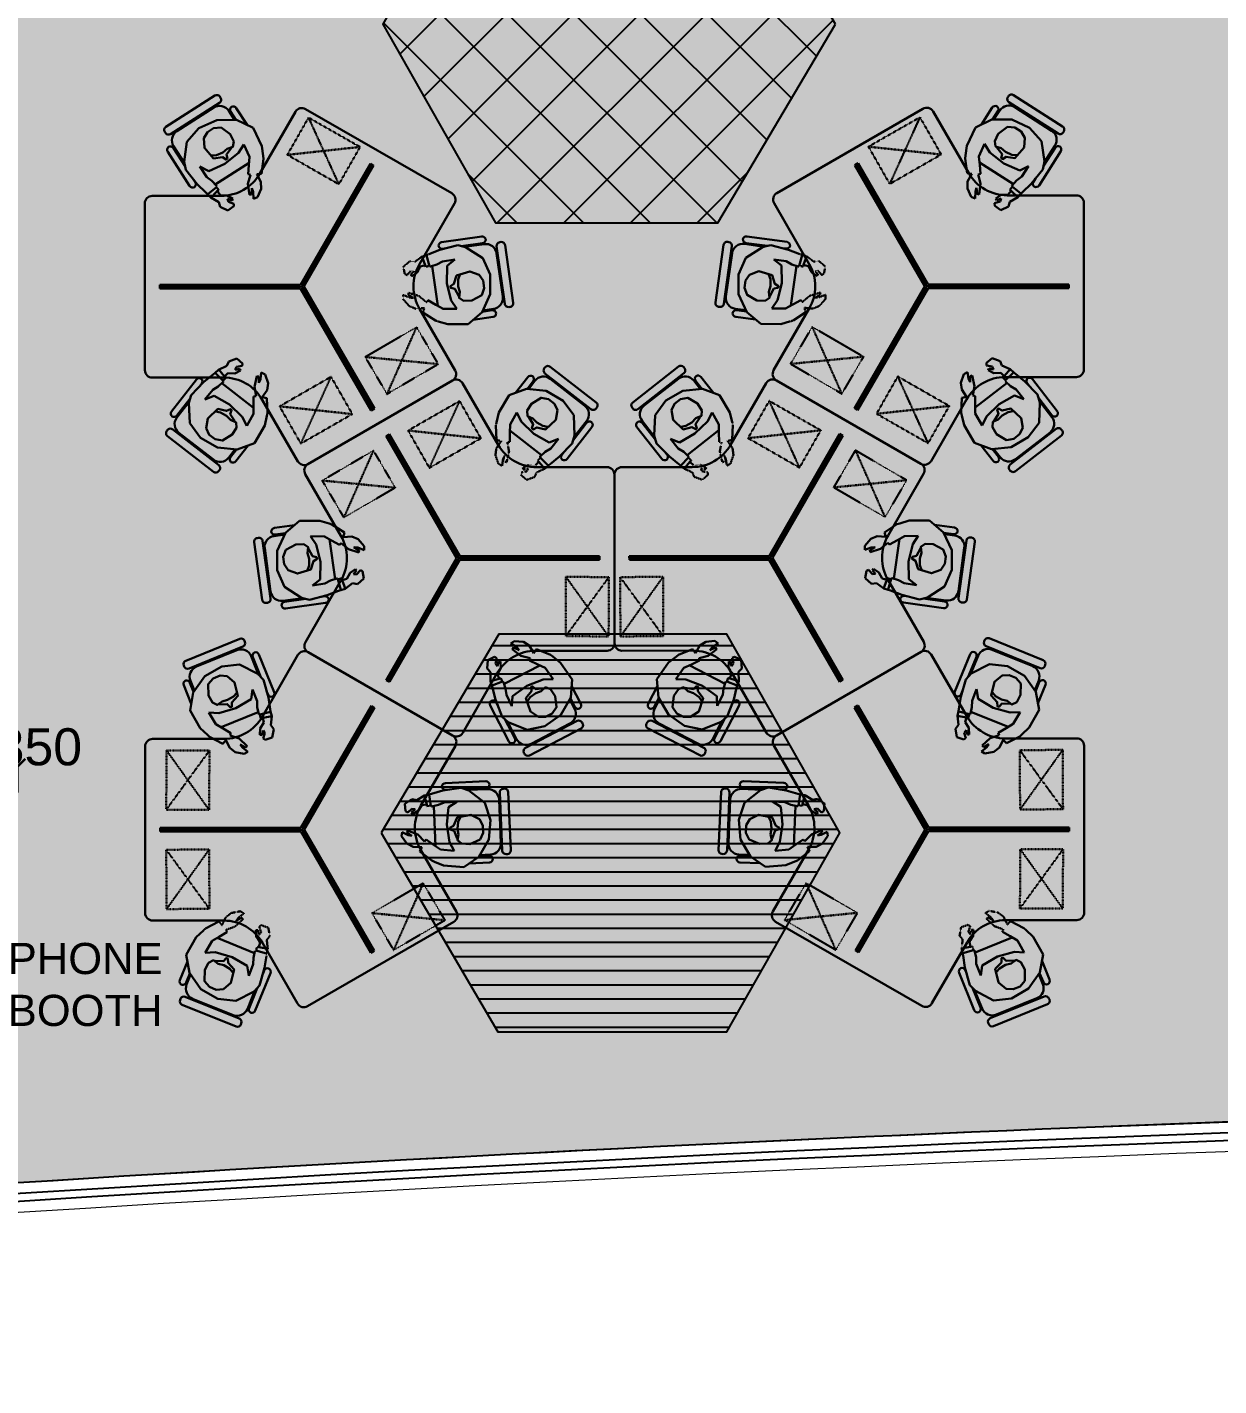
# Model space of a CAD drawing. Header units: millimetres. Extents: x 263321 to 4958806, y 33647 to 987811.
# Drawn here: x 2354315 to 2362348, y 454383 to 463543 of the extents above; entities that cross this region are included whole.
import ezdxf

# ---------------------------------------------------------------- set-up
doc = ezdxf.new("R2010")
doc.units = ezdxf.units.MM
doc.header["$PDMODE"] = 3
doc.linetypes.add('( Hidden )', pattern=[0.375, 0.25, -0.125])
doc.linetypes.add('HIDDEN2', pattern=[0.1875, 0.125, -0.0625])
for name, color, linetype, lineweight in [('A-FURN-MODULAR', 6, 'Continuous', 18), ('A-PLAN-THIN', 251, 'Continuous', 15), ('FURNITURE', 30, 'Continuous', 5)]:
    doc.layers.add(name, color=color, linetype=linetype, lineweight=lineweight)
for name, color, linetype in [('A-PLAN -GLASS FRAME', 4, 'Continuous'), ('CEILING TOA', 7, 'Continuous'), ('CH - MAN', 8, 'Continuous'), ('FLOORING TOA', 7, 'Continuous'), ('PARTITION DIM.', 250, 'Continuous'), ('TEXT', 250, 'Continuous')]:
    doc.layers.add(name, color=color, linetype=linetype)
doc.styles.add('ARIAL', font='arial.ttf')
doc.styles.get("Standard").update_dxf_attribs({"font": 'arial.ttf'})
doc.styles.add('TEXT @ 150', font='arial.ttf', dxfattribs={"height": 225})
doc.dimstyles.new('DIM @ 150', dxfattribs={"dimtxt": 225, "dimasz": 100, "dimexe": 1, "dimexo": 0, "dimgap": 0.5, "dimtad": 0, "dimdec": 0, "dimzin": 0, "dimdsep": 46, "dimtxsty": 'TEXT @ 150', "dimblk": 'ARCHTICK', "dimcen": -2, "dimclrd": 8, "dimclre": 8, "dimclrt": 7, "dimadec": 0, "dimazin": 0, "dimtfac": 1, "dimtdec": 0, "dimtofl": 0, "dimtmove": 0, "dimatfit": 3, "dimldrblk": 'OPEN90', "dimfxl": 1, "dimtolj": 1, "dimtzin": 0, "dimlwd": -1, "dimlwe": -1, "dimarcsym": 0})
pattern_1 = [(180, (13069.07824044768, -12114.1735275726), (-7.105427357601002e-15, -95.25), [])]

# ---------------------------------------------------------------- blocks, each defined once
blk = doc.blocks.new('bhguyfjhg')
at = {"layer": 'FURNITURE', "color": 20, "lineweight": 30}
for p, q in [((565286.3927634083, -8857.067467354704), (564312.2166484593, -9419.744903425686)), ((565595.0205767842, -9291.432760747848), (565354.6973533315, -8875.356276155217)), ((564534.0848333421, -9903.838230272522), (564293.9278306314, -9488.049527065363)), ((566328.0798385033, -9441.385174828582), (565854.8008680973, -9441.385316229658)), ((566378.07982716, -10628.88517582603), (566378.0798498467, -9491.385175825795)), ((564534.0849014235, -10203.93300143839), (564293.9285041641, -10619.72114135441)), ((565286.3934241161, -11250.70321928104), (564312.2173316119, -10688.02574435156)), ((566328.0798385034, -10678.88517482858), (565847.5812302125, -10678.88531786762)), ((565587.8010069376, -10828.83799122041), (565354.6980271132, -11232.41439183312))]:
    blk.add_line(p, q, dxfattribs=at)
at = {"layer": 'FURNITURE', "color": 8, "lineweight": 30, "ltscale": 5}
for p, q in [((565794.3340782146, -8833.963720481377), (565710.9833741977, -8940.71568071004)), ((565789.0916747449, -8914.342355317902), (565830.0666913952, -8861.863334301626)), ((565798.4183410597, -8915.259681463242), (565842.6561140388, -8858.601863903692)), ((566219.5088604226, -9050.763026811415), (565909.956861933, -8809.068382995436)), ((565945.949446912, -8845.886662057601), (566177.9665163544, -9027.04292411264)), ((564085.9171167344, -9850.391671309713), (564220.0927579686, -9831.946667318698)), ((564158.0515718996, -9886.236170334741), (564092.0911316313, -9895.303692374378)), ((564059.7944113736, -10326.93457485083), (564006.3088563026, -9937.861270681955)), ((564154.1595935229, -9894.761467756238), (564082.9468590149, -9904.551017931895)), ((564020.0639778958, -9987.478288694983), (564060.1527571819, -10279.09859246318)), ((566151.0788405695, -11037.01936424687, -0.0001192698382354587), (566088.6222569079, -10916.8424278982, -0.0001192698382354587)), ((566075.4385936154, -11006.94832309941, -0.0001192698382354587), (566108.5869659255, -11070.73134797253, -0.0001192698382354587)), ((566080.1490297246, -10998.84647247964, -0.0001192698382354587), (566110.8525442973, -11057.92518124357, -0.0001192698382354587)), ((565777.1897953064, -11333.63783380506, -0.0001192698382354587), (566125.6706170123, -11152.53052439587, -0.0001192698382354587)), ((566077.2242934058, -11169.96628006082, -0.0001192698382354587), (565816.0290841891, -11305.71079920023, -0.0001192698382354587))]:
    blk.add_line(p, q, dxfattribs=at)
at = {"layer": 'FURNITURE', "color": 8, "lineweight": 30}
for p, q in [((565599.06797604, -9073.596423439682, 0.0001189693810021384), (565668.8766223612, -8955.973178422078, 0.0001189588864999509)), ((565668.8766223612, -8955.973178422078, 0.0001189588864999509), (565784.9037010226, -8913.930446318118, 0.000119027852585102)), ((565784.9037010226, -8913.930446318118, 0.000119027852585102), (565917.3859202209, -8926.960761687951, 0.0001191409678287516)), ((565917.3859202209, -8926.960761687951, 0.0001191409678287516), (566031.885223156, -8993.455141478451, 0.0001192698297847907)), ((566031.885223156, -8993.455141478451, 0.0001192698297847907), (566103.8130381125, -9091.375802759081, 0.0001193823969872151)), ((565584.0901175102, -9258.841283875052, 0.0001190617309314971), (565579.3466798367, -9157.496996929636, 0.0001190008780992925)), ((565583.6911952232, -9139.014067171142, 0.0001191052269867234), (565599.06797604, -9073.596423439682, 0.0001189693810021384)), ((565673.5781923131, -9209.196801740443, 0.0001191052269867234), (565674.2096550384, -9153.36835896573, 0.0001190742949688228)), ((565720.1082359054, -9073.120126952184, 0.0001190657552378718), (565674.2096550384, -9153.36835896573, 0.0001190742949688228)), ((565750.0409158465, -9133.24545011972, 0.0001191235101609676), (565720.1082359054, -9073.120126952184, 0.0001190657552378718)), ((565835.4622691395, -9216.082938817795, 0.0001192383579189748), (565750.0409158465, -9133.24545011972, 0.0001191235101609676)), ((566103.8130381125, -9091.375802759081, 0.0001193823969872151), (566109.9599696503, -9229.112749748863, 0.0001194648626006185)), ((565673.5781923131, -9209.196801740443, 0.0001191052269867234), (565672.8850351574, -9270.47972951876, 0.0001191391810883396)), ((565938.9416057488, -9274.96568413009, 0.0001193541351773598), (565835.4622691395, -9216.082938817795, 0.0001192383579189748)), ((566001.0668245398, -9250.522434128914, 0.000119389974302956), (565948.204756836, -9316.187214773614, 0.0001191299761103312)), ((566109.9599696503, -9229.112749748863, 0.0001194648626006185), (566093.9571810637, -9281.55066005257, 0.0001194816124978364)), ((565878.0987168606, -9368.884077463299, 0.0001191052269867234), (565911.2817547859, -9338.471530603012, 0.0001190742949688228)), ((565948.204756836, -9316.187214773614, 0.0001191299761103312), (565911.2817547859, -9338.471530603012, 0.0001190742949688228)), ((566093.9571810637, -9281.55066005257, 0.0001194816124978364), (566007.7268289878, -9369.580690925475, 0.0001194623318668275)), ((565845.2611200939, -9428.310883995378, 0.0001193656841583302), (565868.9584344294, -9405.16540080309, 0.0001193715719645834)), ((565868.9584344294, -9405.16540080309, 0.0001193715719645834), (565860.0650193113, -9396.717071923194, 0.000119359714043065)), ((565944.3313053707, -9420.597721591359, 0.0001191052269867234), (566007.7268289878, -9369.580690925475, 0.0001194623318668275)), ((564159.7991956073, -9882.408037069486, 0.000119027852585102), (564104.5149262873, -10003.50707541453, 0.0001191409678287516)), ((564254.4373851736, -9803.202687622048, 0.0001189588864999509), (564159.7991956073, -9882.408037069486, 0.000119027852585102)), ((564391.2103741001, -9801.928179970477, 0.0001189693810021384), (564254.4373851736, -9803.202687622048, 0.0001189588864999509)), ((564455.4994197564, -9821.494275858626, 0.0001191052269867234), (564391.2103741001, -9801.928179970477, 0.0001189693810021384)), ((564473.6634783695, -9827.022429355653, 0.0001190008780992925), (564455.4994197564, -9821.494275858626, 0.0001189939394264079)), ((564558.9100082215, -9882.033281426877, 0.0001190617309314971), (564473.6634783695, -9827.022429355653, 0.0001190008780992925)), ((564548.4556912993, -9912.264718723949, 0.0001190902564412213), (564558.9100082215, -9882.033281426877, 0.0001190617309314971)), ((564366.9472609108, -9962.434056112543, 0.0001191235101609676), (564329.9951046278, -9906.348782104673, 0.0001190657552378718)), ((564329.9951046278, -9906.348782104673, 0.0001190657552378718), (564422.4400507617, -9906.973603078397, 0.0001190742949688228)), ((564395.66373182, -10077.90795546072, 0.0001192383579189748), (564366.9472609108, -9962.434056112543, 0.0001191235101609676)), ((564471.0304321754, -9934.472486725543, 0.0001191052269867234), (564422.4400507617, -9906.973603078397, 0.0001190742949688228)), ((564471.0304321754, -9934.472486725543, 0.0001191052269867234), (564524.3681340162, -9964.65803403384, 0.0001191391810883396)), ((564524.3681340162, -9964.65803403384, 0.0001191391810883396), (564535.2170718724, -9951.986156633357, 0.0001191277791196616)), ((564535.2170718724, -9951.986156633357, 0.0001191277791196616), (564584.1062291276, -9993.301803559763, 0.0001191721838122223)), ((564607.2338556813, -9907.721469577635, 0.000119090877838157), (564548.4556912993, -9912.264718723949, 0.0001190902564412213)), ((564650.6197320181, -9925.76891430677, 0.0001191121647901576), (564607.2338556813, -9907.721469577635, 0.000119090877838157)), ((564657.3068512394, -10001.71579403011, 0.0001191866531496483), (564621.9627998543, -9981.119888857706, 0.0001191635759073315)), ((564621.9627998543, -9981.119888857706, 0.0001191635759073315), (564647.2581188225, -9983.303354696603, 0.0001191678712439525)), ((564647.2581188225, -9983.303354696603, 0.0001191678712439525), (564690.4722444741, -10000.75136040756, 0.0001191885600614028)), ((564691.064853017, -9972.382916420698, 0.0001191610015741856), (564650.6197320181, -9925.76891430677, 0.0001191121647901576)), ((564690.4722444741, -10000.75136040756, 0.0001191885600614028), (564691.064853017, -9972.382916420698, 0.0001191610015741856)), ((564104.5149262873, -10003.50707541453, 0.0001191409678287516), (564104.4929703163, -10135.91399530275, 0.0001192698297847907)), ((564584.1062291276, -9993.301803559763, 0.0001191721838122223), (564654.1811955066, -10015.06999904686, 0.0001191993818328628)), ((564654.1811955066, -10015.06999904686, 0.0001191993818328628), (564657.3068512394, -10001.71579403011, 0.0001191866531496483)), ((564104.4929703163, -10135.91399530275, 0.0001192698297847907), (564153.0297574464, -10247.29732783115, 0.0001193823969872151)), ((564394.5960007947, -10196.96260993113, 0.0001193541351773598), (564395.66373182, -10077.90795546072, 0.0001192383579189748)), ((564595.3810729887, -10152.020192581, 0.0001193276224156245), (564574.2484804108, -10192.99142849259, 0.0001193656841583302)), ((564632.525568437, -10128.04102384369, 0.0001193074718447841), (564595.3810729887, -10152.020192581, 0.0001193276224156245)), ((564617.8682172295, -10161.79553523916, 0.0001193390655409118), (564639.3954040793, -10138.38388155843, 0.0001193181273587009)), ((564639.1072673945, -10163.67187043396, 0.0001193427139439836), (564617.8682172295, -10161.79553523916, 0.0001193390655409118)), ((564639.3954040793, -10138.38388155843, 0.0001193181273587009), (564632.525568437, -10128.04102384369, 0.0001193074718447841)), ((564665.0081773904, -10134.80504153483, 0.0001193168418202241), (564639.1072673945, -10163.67187043396, 0.0001193427139439836)), ((564679.9427017089, -10141.965977791, 0.0001193250924952799), (564665.0081773904, -10134.80504153483, 0.0001193168418202241)), ((564689.1912265234, -10191.46275835787, 0.0001193740582990075), (564679.9427017089, -10141.965977791, 0.0001193250924952799)), ((564153.0297574464, -10247.29732783115, 0.0001193823969872151), (564269.0388918762, -10321.8032474767, 0.0001194648626006185)), ((564342.2526427731, -10238.40157892741, 0.000119389974302956), (564425.5857597594, -10225.67942375084, 0.0001191299761103312)), ((564425.5857597594, -10225.67942375084, 0.0001191299761103312), (564463.4022571392, -10204.9475319339, 0.0001190742949688228)), ((564506.3682553268, -10191.5326144076, 0.0001191052269867234), (564463.4022571392, -10204.9475319339, 0.0001190742949688228)), ((564510.1899255277, -10191.22664748272, 0.0001193584704788542), (564505.6624188125, -10191.58912441926, 0.000119358434803375)), ((564511.6086839696, -10197.19355166075, 0.0001193643994417166), (564510.1899255277, -10191.22664748272, 0.0001193584704788542)), ((564539.4936643689, -10189.92106121941, 0.000119359714043065), (564511.6086839696, -10197.19355166075, 0.0001193643994417166)), ((564542.3311567543, -10201.85486741387, 0.0001193715719645834), (564539.4936643689, -10189.92106121941, 0.000119359714043065)), ((564574.2484804108, -10192.99142849259, 0.0001193656841583302), (564542.3311567543, -10201.85486741387, 0.0001193715719645834)), ((564562.4818871296, -10260.10353488196, 0.0001194299908551776), (564612.4061476308, -10223.62306506466, 0.0001193987699894318)), ((564612.4061476308, -10223.62306506466, 0.0001193987699894318), (564645.059447612, -10228.45495713735, 0.0001194062741860698)), ((564645.059447612, -10228.45495713735, 0.0001194062741860698), (564689.1912265234, -10191.46275835787, 0.0001193740582990075)), ((564269.0388918762, -10321.8032474767, 0.0001194648626006185), (564322.4192222648, -10334.3078069319, 0.0001194816124978364)), ((564322.4192222648, -10334.3078069319, 0.0001194816124978364), (564441.8531393467, -10303.96807382349, 0.0001194623318668275)), ((564517.8121703315, -10274.77979801828, 0.0001191052269867234), (564441.8531393467, -10303.96807382349, 0.0001194623318668275)), ((564517.8121703315, -10274.77979801828, 0.0001194404418050574), (564532.495388506, -10269.13757462217, 0.00011943621035886)), ((564532.495388506, -10269.13757462217, 0.00011943621035886), (564562.4818871296, -10260.10353488196, 0.0001194299908551776)), ((565679.0996367864, -10630.41074434528, -8.12697233878827e-08), (565701.9131412206, -10613.53876122017, -1.088282106051542e-07)), ((565701.9131412206, -10613.53876122017, -1.088282106051542e-07), (565763.3268793667, -10619.62364187604, -1.576649946331285e-07)), ((565763.3268793667, -10619.62364187604, -1.576649946331285e-07), (565803.121911275, -10644.61163823796, -1.789519466337376e-07)), ((565718.3061550672, -10655.60484054685, -1.019585408382122e-07), (565679.0996367864, -10630.41074434528, -8.12697233878827e-08)), ((565688.3770945452, -10668.30523504224, -7.044795192786623e-08), (565697.4718444486, -10658.03926993441, -8.317663514241635e-08)), ((565746.6273158155, -10712.92884952738, -9.764597256837671e-08), (565688.3770945452, -10668.30523504224, -7.044795192786623e-08)), ((565697.4718444486, -10658.03926993441, -8.317663514241635e-08), (565734.7013573424, -10674.99086714163, -1.062538774592536e-07)), ((565734.7013573424, -10674.99086714163, -1.062538774592536e-07), (565718.3061550672, -10655.60484054685, -1.019585408382122e-07)), ((565808.5943157473, -10728.96703201649, -1.420506651291497e-07), (565746.6273158155, -10712.92884952738, -9.764597256837671e-08)), ((565803.121911275, -10644.61163823796, -1.789519466337376e-07), (565833.3692271353, -10695.21414414584, -1.795733435694481e-07)), ((565833.3692271353, -10695.21414414584, -1.795733435694481e-07), (565852.0063626678, -10669.2162649536, -2.080988532936149e-07)), ((565852.0063626678, -10669.2162649536, -2.080988532936149e-07), (565946.1555418218, -10707.0196611241, -2.689516854981869e-07)), ((565946.1555418218, -10707.0196611241, -2.689516854981869e-07), (565961.1611757795, -10718.65256514354, -2.758903583828283e-07)), ((565519.4703833506, -10799.02198812785, 1.364444012790659e-07), (565524.170767161, -10741.62910466269, 1.042285142168334e-07)), ((565542.2780310326, -10822.88401628728, 1.289402046410555e-07), (565519.4703833506, -10799.02198812785, 1.364444012790659e-07)), ((565524.170767161, -10741.62910466269, 1.042285142168334e-07), (565569.9155150739, -10720.58428258938, 5.526271048916602e-08)), ((565569.9155150739, -10720.58428258938, 5.526271048916602e-08), (565584.3882333875, -10728.63781903638, 4.701203543334536e-08)), ((565584.3882333875, -10728.63781903638, 4.701203543334536e-08), (565575.7883602302, -10766.45571335894, 7.288415919287626e-08)), ((565575.7883602302, -10766.45571335894, 7.288415919287626e-08), (565589.5895860471, -10782.70822244626, 6.923575612107936e-08)), ((565610.5594225723, -10795.41628824291, 5.77926308337527e-08), (565589.3246553488, -10836.33466189308, 9.585437353950669e-08)), ((565589.5895860471, -10782.70822244626, 6.923575612107936e-08), (565596.2633228379, -10751.61181527446, 4.829757391023323e-08)), ((565596.2633228379, -10751.61181527446, 4.829757391023323e-08), (565608.6743788804, -10751.24434368871, 3.76420599933402e-08)), ((565608.6743788804, -10751.24434368871, 3.76420599933402e-08), (565610.5594225723, -10795.41628824291, 5.77926308337527e-08)), ((565804.5182078191, -10745.14297939627, -1.306486964510754e-07), (565808.5943157473, -10728.96703201649, -1.420506651291497e-07)), ((565859.9701165736, -10771.24208894954, -1.646027980673305e-07), (565804.5182078191, -10745.14297939627, -1.306486964510754e-07)), ((565859.9701165736, -10771.24208894954, -1.646027980673305e-07), (565910.4865299832, -10795.01824810123, -1.95534815967888e-07)), ((565964.4013819133, -10870.11583267176, -2.040745469189431e-07), (565910.4865299832, -10795.01824810123, -1.95534815967888e-07)), ((565961.1611757795, -10718.65256514354, -1.646027980673305e-07), (566014.2714363845, -10759.82553829486, -3.004487826523612e-07)), ((566014.2714363845, -10759.82553829486, -3.004487826523612e-07), (566092.2439738502, -10872.20328640752, -3.109432848398087e-07)), ((565541.3416265838, -10884.70941245556, 1.601610703868776e-07), (565542.2780310326, -10822.88401628728, 1.289402046410555e-07)), ((565551.2905609224, -10914.40491176536, 1.663805740692904e-07), (565541.3416265838, -10884.70941245556, 1.601610703868776e-07)), ((565589.3246553488, -10836.33466189308, 9.585437353950669e-08), (565600.5282682213, -10867.50764951855, 1.017421797927314e-07)), ((565600.5282682213, -10867.50764951855, 1.017421797927314e-07), (565611.9084837541, -10862.92968187481, 8.988425827428176e-08)), ((565611.9084837541, -10862.92968187481, 8.988425827428176e-08), (565622.0812561172, -10889.89217344276, 9.456965692588652e-08)), ((565622.0812561172, -10889.89217344276, 9.456965692588652e-08), (565627.7713718422, -10887.60319899512, 8.8640694063515e-08)), ((565627.7713718422, -10887.60319899512, 8.8640694063515e-08), (565630.0910096144, -10891.5081941539, 8.860501858425316e-08)), ((565629.729378999, -10890.89940694626, -1.646027980673305e-07), (565643.6005769719, -10933.72027661628, -1.95534815967888e-07)), ((565786.4292174322, -10915.62217541342, -3.147186581591663e-08), (565897.2745448138, -10872.35358946654, -1.463196238230749e-07)), ((565897.2745448138, -10872.35358946654, -1.463196238230749e-07), (565964.4013819133, -10870.11583267176, -2.040745469189431e-07)), ((566092.2439738502, -10872.20328640752, -3.109432848398087e-07), (566082.2641673293, -10995.20848047337, -2.419771996887211e-07)), ((565555.1674734696, -10929.64962002472, 1.706120202666892e-07), (565551.2905609224, -10914.40491176536, 1.663805740692904e-07)), ((565555.1674734696, -10929.64962002472, -1.646027980673305e-07), (565575.2234664283, -11008.51334412559, 1.925020820367598e-07)), ((565648.5244339347, -10976.56481471634, -1.398536744595481e-07), (565643.6005769719, -10933.72027661628, -1.95534815967888e-07)), ((565686.28092175, -11051.93529465934, 1.201445181652799e-07), (565648.5244339347, -10976.56481471634, -1.398536744595481e-07)), ((565689.8672232673, -10985.27080844762, 8.430539256902808e-08), (565786.4292174322, -10915.62217541342, -3.147186581591663e-08)), ((565619.4547347074, -11123.52879900485, 2.117827130456696e-07), (565575.2234664283, -11008.51334412559, 1.925020820367598e-07)), ((566082.2641673293, -10995.20848047337, -2.419771996887211e-07), (566015.3539758346, -11110.29259665171, -1.288619560391591e-07)), ((565660.4990959838, -11159.87689506193, 1.950328158277622e-07), (565619.4547347074, -11123.52879900485, 2.117827130456696e-07)), ((565788.3325533571, -11211.52821168979, 1.125672024244185e-07), (565660.4990959838, -11159.87689506193, 1.950328158277622e-07)), ((566015.3539758346, -11110.29259665171, -1.288619560391591e-07), (565907.2890067487, -11186.80112802424)), ((565907.2890067487, -11186.80112802424), (565788.3325533571, -11211.52821168979, 1.125672024244185e-07))]:
    blk.add_line(p, q, dxfattribs=at)
at = {"layer": 'FURNITURE', "color": 20, "linetype": 'HIDDEN2', "lineweight": 30, "ltscale": 0.3}
for p, q in [((565334.5530461194, -8995.599057189189), (565130.7478288788, -9445.499840754317)), ((564987.2325372685, -9194.01393614919), (565477.8054496372, -9246.62619154714)), ((564753.5681175195, -9328.977054661606), (564554.010007439, -9780.20470504323)), ((564408.1491873708, -9530.684175894596), (564899.6949671498, -9578.954539564205)), ((566340.1988553918, -10182.76693509123), (566049.2034127425, -10581.17590374779)), ((566338.2249377184, -10582.76206469978), (566050.6485803492, -10181.17886379175))]:
    blk.add_line(p, q, dxfattribs=at)
at = {"layer": 'FURNITURE', "color": 8, "linetype": '( Hidden )', "lineweight": 30, "ltscale": 2}
for p, q in [((565579.3466798367, -9157.496996929636, 0.0001190008780992925), (565583.6911952232, -9139.014067171142, 0.0001189939394264079)), ((565575.8374885498, -9360.11010008934, 0.0001191121647901576), (565582.0268917663, -9313.529677006649, 0.000119090877838157)), ((565582.0268917663, -9313.529677006649, 0.000119090877838157), (565615.4819575934, -9264.98822779581, 0.0001190902564412213)), ((565615.4819575934, -9264.98822779581, 0.0001190902564412213), (565584.0901175102, -9258.841283875052, 0.0001190617309314971)), ((565667.643572163, -9336.522386990255, 0.0001191721838122223), (565651.2643779332, -9408.049145928118, 0.0001191993818328628)), ((565672.8850351574, -9270.47972951876, 0.0001191391810883396), (565656.4781832662, -9273.49488133681, 0.0001191277791196616)), ((565656.4781832662, -9273.49488133681, 0.0001191277791196616), (565667.643572163, -9336.522386990255, 0.0001191721838122223)), ((565595.8259872966, -9418.497880690498, 0.0001191610015741856), (565575.8374885498, -9360.11010008934, 0.0001191121647901576)), ((565620.6530172317, -9432.236089588841, 0.0001191885600614028), (565595.8259872966, -9418.497880690498, 0.0001191610015741856)), ((565627.2744599702, -9386.105296671623, 0.0001191678712439525), (565620.6530172317, -9432.236089588841, 0.0001191885600614028)), ((565638.0933472045, -9363.13635320915, 0.0001191635759073315), (565627.2744599702, -9386.105296671623, 0.0001191678712439525)), ((565638.1472556742, -9404.043447606731, 0.0001191866531496483), (565638.0933472045, -9363.13635320915, 0.0001191635759073315)), ((565651.2643779332, -9408.049145928118, 0.0001191993818328628), (565638.1472556742, -9404.043447606731, 0.0001191866531496483)), ((565759.825518237, -9446.074104091385, 0.0001193074718447841), (565799.2187689663, -9426.002086943015, 0.0001193276224156245)), ((565799.2187689663, -9426.002086943015, 0.0001193276224156245), (565845.2611200939, -9428.310883995378, 0.0001193656841583302)), ((565860.0650193113, -9396.717071923194, 0.000119359714043065), (565880.3610789251, -9376.2590365028, 0.0001193643994417166)), ((565932.0766689902, -9430.459540287033, 0.00011943621035886), (565909.2017729692, -9451.84979754989, 0.0001194299908551776)), ((565944.3313053707, -9420.597721591359, 0.0001194404418050574), (565932.0766689902, -9430.459540287033, 0.00011943621035886)), ((565748.0464576615, -9494.069339293987, 0.0001193250924952799), (565749.3568289779, -9477.558677535504, 0.0001193168418202241)), ((565786.1989232315, -9526.930499782786, 0.0001193740582990075), (565748.0464576615, -9494.069339293987, 0.0001193250924952799)), ((565749.3568289779, -9477.558677535504, 0.0001193168418202241), (565787.3281833029, -9469.66391977924, 0.0001193427139439836)), ((565765.3176786331, -9457.209880743409, 0.0001193181273587009), (565759.825518237, -9446.074104091385, 0.0001193074718447841)), ((565796.3750088636, -9450.356593891047, 0.0001193390655409118), (565765.3176786331, -9457.209880743409, 0.0001193181273587009)), ((565840.3541446833, -9507.353761803592, 0.0001194062741860698), (565786.1989232315, -9526.930499782786, 0.0001193740582990075)), ((565787.3281833029, -9469.66391977924, 0.0001193427139439836), (565796.3750088636, -9450.356593891047, 0.0001193390655409118)), ((565852.5792297643, -9476.692182010273, 0.0001193987699894318), (565840.3541446833, -9507.353761803592, 0.0001194062741860698)), ((565909.2017729692, -9451.84979754989, 0.0001194299908551776), (565852.5792297643, -9476.692182010273, 0.0001193987699894318))]:
    blk.add_line(p, q, dxfattribs=at)
at = {"layer": 'FURNITURE', "color": 18, "lineweight": 30, "ltscale": 5, "true_color": 0x000000}
for p, q in [((564860.1422285568, -9218.749048974132), (564838.4938704468, -9231.252991998103)), ((564838.4969746066, -10876.519079427), (564860.1453322179, -10889.02302331454))]:
    blk.add_line(p, q, dxfattribs=at)
at = {"layer": 'FURNITURE', "color": 20, "lineweight": 30, "ltscale": 5}
for p, q in [((565313.6445615246, -10053.88543899986), (564838.4938918189, -9231.252979653655)), ((565328.079838628, -10053.88543572486), (564849.3180708739, -9225.001008141786)), ((565335.2951942637, -10041.3854340883), (564860.1422499287, -9218.749036629684)), ((565313.6445615246, -10053.88543899986), (564838.4969746064, -10876.519079427)), ((565328.079838628, -10053.8854357251), (564849.3211534119, -10882.77105137077)), ((565335.2951999353, -10066.3854340883), (564860.1453322178, -10889.02302331431)), ((566278.079838628, -10053.88519751513), (565328.079838628, -10053.8854357251)), ((566278.079838877, -10041.38519751537), (565335.2951942637, -10041.3854340883)), ((566278.0798383785, -10066.38519751537), (565335.2951999353, -10066.3854340883)), ((566278.0798383786, -10066.38519751537), (566278.079838877, -10041.38519751537))]:
    blk.add_line(p, q, dxfattribs=at)
at = {"layer": 'FURNITURE', "color": 8, "linetype": '( Hidden )', "lineweight": 30, "ltscale": 3}
for p, q in [((565875.9143765848, -9372.03486092831, 0.0001193584704788542), (565878.5021496648, -9368.302149170078, 0.000119358434803375)), ((565880.3610789251, -9376.2590365028, 0.0001193643994417166), (565875.9143765848, -9372.03486092831, 0.0001193584704788542))]:
    blk.add_line(p, q, dxfattribs=at)
at = {"layer": 'FURNITURE', "color": 8, "lineweight": 30, "ltscale": 5}
for points in [[(566254.813949666, -9005.54580246727), (565945.2619511763, -8763.851158651523, 0.4142135623734148), (565910.8308402188, -8768.089559267275), (565905.7184613175, -8774.637272038031, 0.4142135623732336), (565909.956861933, -8809.068382995436), (566219.5088604226, -9050.763026811415, 0.4142135623732016), (566253.9399713802, -9046.52462619543), (566259.0523502817, -9039.976913424442, 0.4142135623732338)], [(564002.9612622849, -10334.74737643055), (563949.4757072137, -9945.674072261434, -0.4142135623734148), (563970.4366675874, -9918.031648674281), (563978.6664327151, -9916.900310308672, -0.4142135623732336), (564006.3088563026, -9937.861270681955), (564059.7944113736, -10326.93457485083, -0.4142135623732016), (564038.8334510003, -10354.57699843799), (564030.6036858719, -10355.70833680383, -0.4142135623732338)]]:
    blk.add_lwpolyline(points, format="xyb", close=True, dxfattribs=at)
for points in [[(565789.0916747451, -8914.342355318135), (565830.0666913952, -8861.863334301626, 0.3921185463736171), (565827.2531375978, -8828.634615636896, 0.3921185463370167), (565794.3340782159, -8833.963720479514), (565710.9833741982, -8940.71568071004)], [(566107.6511925154, -9236.6781467197), (566190.6817182016, -9130.336256986018, 0.414213562373095), (566177.9665163549, -9027.042924113339), (565945.9494469115, -8845.886662057368, 0.4142135623730453), (565842.6561140385, -8858.601863903925), (565798.4183410596, -8915.259681463009)], [(566038.2738976979, -9338.39608670096), (566022.8616698668, -9358.13539846614, 0.3921185463678619), (566025.6752236674, -9391.364117126912, 0.3921185463613376), (566058.5942830474, -9386.035012287088), (566226.303428242, -9171.240425860276, 0.3921185463597824), (566223.4898744442, -9138.011707194615, 0.3921185463701143), (566190.5708150611, -9143.340812039562), (566101.2071814166, -9257.793871281203)], [(564158.0515718996, -9886.236170334974), (564092.0911316313, -9895.303692374378, -0.3921185463736171), (564064.7726220968, -9876.178764508106, -0.3921185463370167), (564085.9171167323, -9850.391671309713), (564220.0927579682, -9831.94666731893)], [(564276.7402550215, -10323.60732310987), (564143.0800279446, -10341.98147358373, -0.414213562373095), (564060.1527571823, -10279.09859246388), (564020.0639778958, -9987.478288694518, -0.4142135623730453), (564082.9468590153, -9904.551017931662), (564154.1595935229, -9894.761467756238)], [(564399.5437206372, -10314.71591248596), (564424.353895626, -10311.30528017972, -0.3921185463678619), (564451.6724051556, -10330.43020804645, -0.3921185463613376), (564430.5279105232, -10356.21730124415), (564160.5544008497, -10393.33031533333, -0.3921185463597824), (564133.2358913145, -10374.20538746659, -0.3921185463701143), (564154.3803859525, -10348.41829426866), (564298.2354737851, -10328.6426655117)]]:
    blk.add_lwpolyline(points, format="xyb", dxfattribs=at)
at = {"layer": 'FURNITURE', "color": 8, "lineweight": 30}
for points in [[(565927.999409528, -9169.31365380506), (565896.402416934, -9163.592826620443), (565856.05481044, -9140.211291183252), (565828.8719926751, -9112.670789320255), (565791.9370910013, -9096.465647538891), (565789.5258696475, -9060.2931577384), (565818.4208902363, -9013.680151910754), (565883.9613236364, -8973.86288240971), (565933.4389705556, -8982.983927237568), (565973.1883902185, -9014.019696499454), (565993.7007345252, -9057.086618601577), (565982.3752509444, -9122.019756074063), (565914.4147886982, -9186.998683953425), (565855.5429876205, -9173.199142241152), (565829.8254977764, -9186.506774757756), (565822.2990291949, -9178.825493574608), (565830.6526129233, -9151.960375482682), (565800.4613922324, -9104.023666399764)], [(565938.9416057488, -9274.96568413009), (566001.0668245398, -9250.522434128914)], [(565868.9584344294, -9405.16540080309), (565910.1357282063, -9454.428006693488)], [(565877.7822529541, -9377.19123607548), (565930.3202731679, -9429.636546636699)], [(564308.7385828099, -10134.4279239804), (564319.664406458, -10104.2331532035), (564319.7153360491, -10057.60030045593), (564309.5569255408, -10020.26142633683), (564314.0987264632, -9980.184430114925), (564284.0327188382, -9959.928611388663), (564229.2127169514, -9961.497662136564), (564161.8603067903, -9998.166670935228), (564144.8923712133, -10045.53037186409), (564151.7603204504, -10095.49102248484), (564178.694807933, -10134.8616896423), (564240.5297847609, -10157.6874330258), (564330.8544012906, -10131.56561942422), (564348.4960461286, -10073.72887780564), (564372.9216928368, -10058.17670271825), (564370.06077081, -10047.81017315993), (564342.6349689605, -10041.53782717953), (564316.3518154757, -9991.35183583363)], [(564394.5960007947, -10196.96260993113), (564342.2526427731, -10238.40157892741)], [(564513.7101776949, -10195.43200019863), (564532.6660795338, -10267.20544900349)], [(564542.3311567543, -10201.85486741387), (564564.2420232982, -10262.20623681997)]]:
    blk.add_lwpolyline(points, dxfattribs=at)
at = {"layer": 'FURNITURE', "color": 20, "linetype": 'HIDDEN2', "lineweight": 30, "ltscale": 0.3}
for points in [[(565334.5530461194, -8995.599057189189), (565477.8054496372, -9246.62619154714), (565130.7478288788, -9445.499840754317), (564987.2325372685, -9194.01393614919)], [(564408.1491873708, -9530.684175894596), (564554.010007439, -9780.20470504323), (564899.6949671498, -9578.954539564205), (564753.5681175195, -9328.977054661606)], [(566338.2249377184, -10582.76206469978), (566049.2034127425, -10581.17590374779), (566050.6485803492, -10181.17886379175), (566340.1988553918, -10182.76693509123)]]:
    blk.add_lwpolyline(points, close=True, dxfattribs=at)
at = {"layer": 'FURNITURE', "color": 8, "lineweight": 30, "ltscale": 5}
for points in [[(565673.7551338925, -9193.55316601484), (565887.3969048769, -9360.362206156831)], [(564457.4149668531, -9926.767050262075), (564494.3287931667, -10195.2915958988)]]:
    blk.add_lwpolyline(points, dxfattribs=at)
at = {"layer": 'FURNITURE', "color": 8, "lineweight": 30, "ltscale": 5, "elevation": -0.0001192698297847907}
blk.add_lwpolyline([(565874.1252735198, -10777.90438426426), (565633.6162144074, -10902.89820278017)], dxfattribs=at)
at = {"layer": 'FURNITURE', "color": 8, "lineweight": 30}
for points, elevation in [([(565600.5282682213, -10867.50764951855), (565538.6084689872, -10884.48741172766)], -0.0001192698297847904), ([(565622.3051100604, -10887.15918444842), (565552.769058733, -10913.14940825803)], -0.0001192698297847907), ([(565689.8672232673, -10985.27080844762), (565686.28092175, -11051.93529465934)], -0.0001192698297847906), ([(565790.5106665659, -11019.226374869), (565808.8454865667, -10992.86480852333), (565846.8803086292, -10965.88374368427), (565883.2267540768, -10952.60516213882), (565913.3159863373, -10925.74568180554), (565947.2188110893, -10938.58552139183), (565977.6072231971, -10984.23898716061), (565986.5850509079, -11060.39909463399), (565957.7265147041, -11101.61093627638), (565912.9783739985, -11124.86688692588), (565865.2820400357, -11125.62568523479), (565810.9287792176, -11088.3389321079), (565780.070870194, -10999.52071917942), (565817.0888683454, -10951.70875282702), (565815.6728545235, -10922.78683601762), (565825.7873096803, -10919.13339834753), (565846.7508419474, -10937.89632045641), (565902.898954111, -10930.35792639758)], -0.0001192698297847904)]:
    blk.add_lwpolyline(points, dxfattribs=dict(at, elevation=elevation))
at = {"layer": 'FURNITURE', "color": 8, "lineweight": 30, "ltscale": 5, "elevation": -0.0001192698297847907}
for points in [[(566080.1490297244, -10998.84647247987), (566110.8525442973, -11057.92518124357, 0.3921185463736171), (566142.2450634381, -11069.17567328108, 0.3921185463370167), (566151.0788405704, -11037.01936424873), (566088.6222569079, -10916.84242789866)], [(565590.8923760261, -11049.2575243169), (565579.3436421757, -11027.03582451353, 0.3921185463678619), (565547.9511230374, -11015.78533248045, 0.3921185463613376), (565539.1173459032, -11047.94164151), (565664.7856336653, -11289.74849251122, 0.3921185463597824), (565696.1781528068, -11300.99898454873, 0.3921185463701143), (565705.0119299374, -11268.84267551475), (565638.049720958, -11139.99616079056)], [(565654.5774853652, -11154.63283071551), (565716.7941521001, -11274.34812668175, 0.414213562373095), (565816.0290841883, -11305.71079920046), (566077.2242934064, -11169.96628006035, 0.4142135623730453), (566108.5869659253, -11070.73134797206), (566075.4385936155, -11006.94832309918)]]:
    blk.add_lwpolyline(points, format="xyb", dxfattribs=at)
blk.add_lwpolyline([(565803.6447039482, -11384.54151257826), (566152.125525654, -11203.43420316861, 0.4142135623734148), (566162.5797498268, -11170.3558924729), (566158.748927708, -11162.98474856885, 0.4142135623732336), (566125.6706170123, -11152.53052439587), (565777.1897953064, -11333.63783380506, 0.4142135623732016), (565766.7355711338, -11366.71614450123), (565770.5663932525, -11374.08728840551, 0.4142135623732338)], format="xyb", close=True, dxfattribs=at)
at = {"layer": 'FURNITURE', "color": 20, "lineweight": 30}
for centre, start, end in [((565311.400649456, -8900.364183574915), 30.0104635631039, 120.0104352842671), ((564337.2245345069, -9463.041619645664), 120.0104352842671, 210.0104635631039), ((566328.0798498467, -9491.385174828582), 359.9999988527417, 90.00001300003778), ((564337.2252193865, -10644.72902912903), 149.9895624265566, 239.989562433347), ((566328.07982716, -10628.88517482881), 270.0000130000378, 359.9999988527417), ((565311.4013118908, -11207.40650405851), 239.989562433347, 329.9895624265566)]:
    blk.add_arc(centre, 50, start, end, dxfattribs=at)
at = {"layer": 'FURNITURE', "color": 8, "lineweight": 30}
for centre, start, end in [((565854.8008000375, -9141.385316229891), 210.0104635631039, 270.0000130000378), ((564274.3046100888, -10053.88567479094), 329.9895624265566, 30.0104635631039), ((565847.5812982725, -10978.88531786785), 90.00001300003778, 149.9895624265566)]:
    blk.add_arc(centre, 300, start, end, dxfattribs=at)
blk = doc.blocks.new('_ArchTick')
at = {"color": 0, "linetype": 'ByBlock', "const_width": 0.15}
blk.add_lwpolyline([(-0.5, -0.5), (0.5, 0.5)], dxfattribs=at)
blk = doc.blocks.new('*D433')
at = {"layer": 'Defpoints', "color": 0, "transparency": 16777216}
for p in [(2354252.395826197, 458560.3174671361), (2353902.630452164, 458383.0592348513), (2354252.395826197, 458383.1853915628)]:
    blk.add_point(p, dxfattribs=at)
at = {"layer": 'PARTITION DIM.', "color": 8, "transparency": 16777216}
for p, q in [((2354077.51313918, 458560.3174671361), (2354116.356693069, 458689.7959800966)), ((2354116.356693069, 458689.7959800966), (2354117.356693069, 458689.7959800966)), ((2353902.630452164, 458383.0592348513), (2353902.630452164, 458561.3174671361)), ((2353902.630452164, 458560.3174671361), (2354252.395826197, 458560.3174671361)), ((2354252.395826197, 458383.1853915628), (2354252.395826197, 458561.3174671361))]:
    blk.add_line(p, q, dxfattribs=at)
at = {"layer": 'PARTITION DIM.', "color": 8, "transparency": 16777216, "xscale": 100, "yscale": 100, "zscale": 100, "rotation": 180}
blk.add_blockref('_ArchTick', (2353902.630452164, 458560.3174671361), dxfattribs=at)
at = {"layer": 'PARTITION DIM.', "color": 8, "transparency": 16777216, "xscale": 100, "yscale": 100, "zscale": 100}
blk.add_blockref('_ArchTick', (2354252.395826197, 458560.3174671361), dxfattribs=at)
at = {"layer": 'PARTITION DIM.', "color": 7, "transparency": 16777216, "insert": (2354393.521768102, 458689.7959800966), "char_height": 250, "attachment_point": 5}
blk.add_mtext('\\A1;350', dxfattribs=at)
blk = doc.blocks.new('_Open90')
at = {"color": 0, "linetype": 'ByBlock'}
for p, q in [((0, 0), (-1, 0)), ((-0.5, 0.5), (0, 0)), ((0, 0), (-0.5, -0.5))]:
    blk.add_line(p, q, dxfattribs=at)

msp = doc.modelspace()

# ---------------------------------------------------------------- hatches: boundary and pattern name
at = {"layer": 'CEILING TOA'}
h = msp.add_hatch(dxfattribs=at)
h.set_pattern_fill('ANSI37', color=252, scale=100)
h.set_pattern_definition([(45, (13029.07824044768, -3112.441964986327), (-224.5064030267288, 224.5064030267288), []), (135, (13029.07824044768, -3112.441964986327), (-224.5064030267288, -224.5064030267288), [])])
h.paths.add_polyline_path([(2358976.243757914, 464904.5036584653), (2357472.091170177, 464904.5036584653), (2356711.727011046, 463563.7862586744), (2357472.091788707, 462223.0619705009), (2358969.313260954, 462223.0619705009), (2359762.817397571, 463563.7828168596)])
at = {"layer": 'CEILING TOA', "true_color": 0x7aafdf}
h = msp.add_hatch(dxfattribs=at)
h.set_pattern_fill('ANSI31', color=143, scale=30, angle=135)
h.set_pattern_definition(pattern_1)
h.paths.add_polyline_path([(2356701.061514005, 458110.269854649), (2359792.151900529, 458110.2664128342), (2359031.787122868, 459450.9907010077), (2357494.565650622, 459450.9907010077)])
at = {"layer": 'CEILING TOA', "true_color": 0x939598}
h = msp.add_hatch(dxfattribs=at)
h.set_pattern_fill('ANSI31', color=252, scale=30, angle=135)
h.set_pattern_definition(pattern_1)
h.paths.add_polyline_path([(2359792.151900529, 458110.2664128342), (2356701.061514005, 458110.269854649), (2357487.635153661, 456769.5490130433), (2359031.787741399, 456769.5490130433)])
at = {"layer": 'FLOORING TOA', "true_color": 0xc7c8ca}
h = msp.add_hatch(dxfattribs=at)
h.set_pattern_fill('EARTH', color=9, scale=120)
h.set_pattern_definition([(0, (0, 0), (762, 762), [762, -762]), (0, (0, 285.75), (762, 762), [762, -762]), (0, (0, 571.5), (762, 762), [762, -762]), (90, (95.25, 666.75), (-762, 762), [762, -762]), (90, (381, 666.75), (-762, 762), [762, -762]), (90, (666.75, 666.75), (-762, 762), [762, -762])])
edge = h.paths.add_edge_path()
edge.add_line((2399150.321192376, 470683.0578325351), (2406751.630517746, 470683.0578325351))
edge.add_line((2406751.630517746, 470683.0578325351), (2406751.630517745, 489283.0592575023))
edge.add_line((2406751.630517745, 489283.0592575023), (2406777, 491421.921634517))
edge.add_line((2406777, 491421.9216345176), (2410711.630547313, 491383.0592602555))
edge.add_line((2410711.630547313, 491383.0592602555), (2410711.630547313, 490662.7870279506))
edge.add_line((2410711.630547313, 490662.7870279506), (2412251.630547313, 490662.7870279506))
edge.add_line((2412251.630547313, 490662.7870279506), (2412251.630547313, 491383.0592602555))
edge.add_line((2412251.630547313, 491383.0592602555), (2413501.630547313, 491383.0592602555))
edge.add_line((2413501.630547313, 491383.0592602555), (2413501.630547313, 490641.9158845746))
edge.add_line((2413501.630547313, 490641.9158845746), (2414541.630547313, 490641.9158845746))
edge.add_line((2414541.630547313, 490641.9158845746), (2414541.630547313, 491383.0592602556))
edge.add_line((2414541.630547313, 491383.0592602556), (2419059.805960172, 491383.0592602556))
edge.add_line((2419059.805960172, 491383.0592602556), (2419290.868014496, 492883.0592602547))
edge.add_line((2419290.868014496, 492883.0592602547), (2413191.630517568, 492883.0592602555))
edge.add_line((2413191.630517568, 492883.0592602555), (2413191.630517565, 495458.1819351792))
edge.add_line((2413191.630517565, 495458.1819351792), (2416206.16058251, 495458.1819351792))
edge.add_line((2416206.16058251, 495458.1819351792), (2416206.160582514, 496558.1819351799))
edge.add_line((2416206.160582514, 496558.1819351799), (2413191.630517564, 496558.1819351903))
edge.add_line((2413191.630517564, 496558.1819351903), (2413191.630517564, 498963.0592602555))
edge.add_line((2413191.630517564, 498963.0592602555), (2411651.63051757, 498963.0592602555))
edge.add_line((2411651.63051757, 498963.0592602555), (2411651.63051757, 492883.0592602555))
edge.add_line((2411651.63051757, 492883.0592602555), (2404451.63051757, 492883.0592602555))
edge.add_line((2404451.63051757, 492883.0592602555), (2404452.56956876, 502283.0591664449))
edge.add_line((2404452.56956876, 502283.0591664449), (2402951.63632286, 502283.0591664449))
edge.add_line((2402951.63632286, 502283.0591664449), (2402951.394045354, 497183.4744241329))
edge.add_line((2402951.394045354, 497183.4744241329), (2402951.63051757, 497133.0592602548))
edge.add_line((2402951.63051757, 497133.0592602548), (2399951.63051757, 497133.0592602797))
edge.add_line((2399951.63051757, 497133.0592602797), (2399951.63051757, 505326.9273614254))
edge.add_arc((2397396.443812174, -38564.46291395649), 543897.3923404922, 89.73082799314989, 95.30777754552614)
edge.add_line((2347082.807596174, 503000.7791442012), (2347082.943286144, 472483.059265329))
edge.add_line((2347082.943286144, 472483.059265329), (2343851.630517274, 472483.0592653615))
edge.add_line((2343851.630517274, 472483.0592653615), (2343851.630517275, 458383.1853909058))
edge.add_line((2343851.630517275, 458383.1853909058), (2354252.395826197, 458383.1853915628))
edge.add_line((2354252.395826197, 458383.1853915628), (2354252.668447803, 455753.3516733707))
edge.add_arc((2374151.317465172, 141679.2904732292), 314703.7847746141, 88.06971464749199, 93.62521750644811, ccw=False)
edge.add_line((2384751.630517745, 456204.4969585824), (2384751.630517745, 459200.2561727802))
edge.add_line((2384751.630517745, 459200.2561727802), (2394751.79953116, 459200.2561727802))
edge.add_line((2394751.79953116, 459200.2561727802), (2394749.644104387, 457484.3178648282))
edge.add_line((2394749.644104387, 457484.3178648282), (2395751.630517745, 457483.0593391459))
edge.add_line((2395751.630517745, 457483.0593391459), (2395751.630517745, 458383.0592602554))
edge.add_line((2395751.630517745, 458383.0592602554), (2396651.630517745, 458383.0592602554))
edge.add_line((2396651.630517745, 458383.0592602554), (2396651.630517745, 459197.3988922023))
edge.add_line((2396651.630517745, 459197.3988922023), (2399811.187445385, 459197.9811283225))
edge.add_line((2399811.187445385, 459197.9811283225), (2399811.187445385, 460833.0592602552))
edge.add_line((2399811.187445385, 460833.0592602552), (2398551.630507604, 460833.0592602552))
edge.add_line((2398551.630507604, 460833.0592602552), (2398551.630507604, 466883.0592602565))
edge.add_line((2398551.630507604, 466883.0592602565), (2403551.677576368, 466883.0592264335))
edge.add_line((2403551.677576368, 466883.0592264335), (2403551.677576368, 465533.0592264096))
edge.add_line((2403551.677576368, 465533.0592264096), (2407851.677576368, 465533.0592602316))
edge.add_line((2407851.677576368, 465533.0592602316), (2407851.677576368, 460783.0592602554))
edge.add_line((2407851.677576368, 460783.0592602554), (2409491.630517745, 460783.0592602554))
edge.add_line((2409491.630517745, 460783.0592602554), (2409496.282344138, 466883.0557127972))
edge.add_line((2409496.282344138, 466883.0557127972), (2415285.79240622, 466883.0592602565))
edge.add_line((2415285.79240622, 466883.0592602565), (2415516.854455017, 468383.0592511878))
edge.add_line((2415516.854455017, 468383.0592511878), (2399151.605900234, 468383.0592602859))
edge.add_arc((2399151.630507605, 468983.0592597816), 600.000000000291, 180.0002212725493, 269.9976501691981, ccw=False)
edge.add_line((2398551.630507609, 468983.0569426209), (2398551.630507606, 470083.0606654963))
edge.add_arc((2399151.6305076, 470083.0592611271), 599.9999999960556, 90.12503049327307, 179.9998658926152, ccw=False)
edge = h.paths.add_edge_path(flags=16)
edge.add_line((2350804.271677346, 495933.0592607095), (2349254.312755208, 495933.0592607095))
edge.add_arc((2349254.314675455, 495533.0546248224), 400.0046358917132, 90.00027505199854, 179.7888739581309)
edge.add_line((2348854.312755208, 495534.5285763963), (2348854.312755208, 492844.3594191521))
edge.add_line((2348854.312755208, 492844.3594191521), (2350804.271677346, 492844.3594191521))
edge.add_line((2350804.271677346, 492844.3594191521), (2350804.271677346, 495933.0592607095))
h.paths.add_polyline_path([(2380451.630496949, 495933.0592602546), (2394411.630517571, 495933.0592602546), (2394411.630517571, 489283.0629095543), (2388129.725874395, 489289.9203665049), (2388129.725874395, 487283.0592611264), (2379984.676676949, 487283.0451702359), (2379984.684635593, 489283.0624381801), (2380551.628700009, 489283.0592547227)], flags=16)
edge = h.paths.add_edge_path(flags=16)
edge.add_line((2404951.630521772, 487283.0592611264), (2348951.630517745, 487283.0592611264))
edge.add_arc((2348951.630517746, 486983.0592611261), 300.0000000003492, 90.00000000008895, 179.9970138753889)
edge.add_line((2348651.630518153, 486983.074896438), (2348650.87481061, 472483.0592306879))
edge.add_line((2348650.87481061, 472483.0592306879), (2404951.630521772, 472483.0592306879))
edge.add_line((2404951.630521772, 472483.0592306879), (2404951.630521772, 487283.0592611264))
h.paths.add_polyline_path([(2396751.630507604, 460833.0592602562), (2396751.630507604, 464283.0592602547)], flags=16)

# ---------------------------------------------------------------- linework, layer by layer
at = {"layer": 'A-PLAN -GLASS FRAME', "ltscale": 500, "elevation": 6.128158999999998e-10}
msp.add_lwpolyline([(2340626.630516178, 472483.059264051), (2340626.630517739, 454466.5387624387, -0.05343881867882001), (2407676.630517745, 454466.5387624394), (2407676.630517745, 454516.8291310406, 0.05338908892331848), (2340676.630517691, 454522.2503468991), (2340676.630526138, 472483.0592640262)], format="xyb", dxfattribs=at)
at = {"layer": 'A-PLAN-THIN', "elevation": 6.128158999999998e-10}
msp.add_lwpolyline([(2407751.630517745, 454383.0592602555), (2407751.630517745, 454584.2139152165, 0.05337629513719688), (2340751.630517731, 454605.6924646235), (2340751.630526364, 472483.0592653616), (2340551.630516362, 472483.0592654607), (2340551.630517745, 454383.0592602555, -0.05357190173783283), (2407751.630517745, 454383.0592602555)], format="xyb", dxfattribs=at)
at = {"layer": 'CEILING TOA'}
for points in [[(2359762.817397571, 463563.7828168596), (2358976.243757914, 464904.5036584653), (2357472.091170177, 464904.5036584653), (2356711.727011046, 463563.7862586744), (2357472.091788708, 462223.0619705009), (2358969.313260954, 462223.0619705009), (2359762.817397571, 463563.7828168596)], [(2356701.061514005, 458110.269854649), (2357487.635153661, 456769.5490130433), (2359031.787741399, 456769.5490130433), (2359792.151900529, 458110.2664128342), (2359031.787122868, 459450.9907010077), (2357494.565650622, 459450.9907010077), (2356701.061514005, 458110.269854649)]]:
    msp.add_lwpolyline(points, dxfattribs=at)
at = {"layer": 'CH - MAN'}
msp.add_lwpolyline([(2354252.668447803, 455753.3516733707, -0.02424520313324064), (2384751.630517745, 456204.4969585825)], format="xyb", dxfattribs=at)
at = {"layer": 'FLOORING TOA'}
msp.add_lwpolyline([(2354252.668447803, 455753.3516733707, -0.02424520313324064), (2384751.630517745, 456204.4969585825)], format="xyb", dxfattribs=at)

# ---------------------------------------------------------------- block references
at = {"layer": 'A-FURN-MODULAR', "linetype": 'ByBlock', "xscale": -1}
for p, rotation in [((2082658.729507226, -33070.49497359153), 240.0521809854119), ((2924646.306954741, 470327.7741812451), 0.03130813417246081), ((2064708.048878684, 942640.7551957325), 120.0104352829236)]:
    msp.add_blockref('bhguyfjhg', p, dxfattribs=dict(at, rotation=rotation))
at = {"layer": 'A-FURN-MODULAR', "linetype": 'ByBlock'}
for p, rotation in [((2634427.573210622, -32768.99172180472), 120.0104375683778), ((1791890.316001223, 469708.7796441453), 0.03131041963891846), ((2651311.869784866, 942961.304867025), 240.052183270883)]:
    msp.add_blockref('bhguyfjhg', p, dxfattribs=dict(at, rotation=rotation))

# ---------------------------------------------------------------- texts
at = {"layer": 'TEXT', "insert": (2355226.891541641, 456805.402927537), "char_height": 210, "width": 3428.231517783454, "attachment_point": 9, "rotation": 359.9350708539575, "style": 'ARIAL'}
msp.add_mtext('PHONE \\PBOOTH', dxfattribs=at)

# ---------------------------------------------------------------- dimensions: what is measured, and where the dimension line sits
at = {"layer": 'PARTITION DIM.'}
dim = msp.add_linear_dim(base=(2354252.395826197, 458560.3174671361), p1=(2353902.630452164, 458383.0592348513), p2=(2354252.395826197, 458383.1853915628), dimstyle='DIM @ 150', override={"dimtxt": 250, "dimtxsty": 'Standard', "dimtmove": 1, "dimarcsym": 1}, dxfattribs=at)
dim.commit()
dim.dimension.update_dxf_attribs({"geometry": '*D433', "text_midpoint": (2354117.856693069, 458689.7959800966)})

doc.saveas('drawing.dxf')
